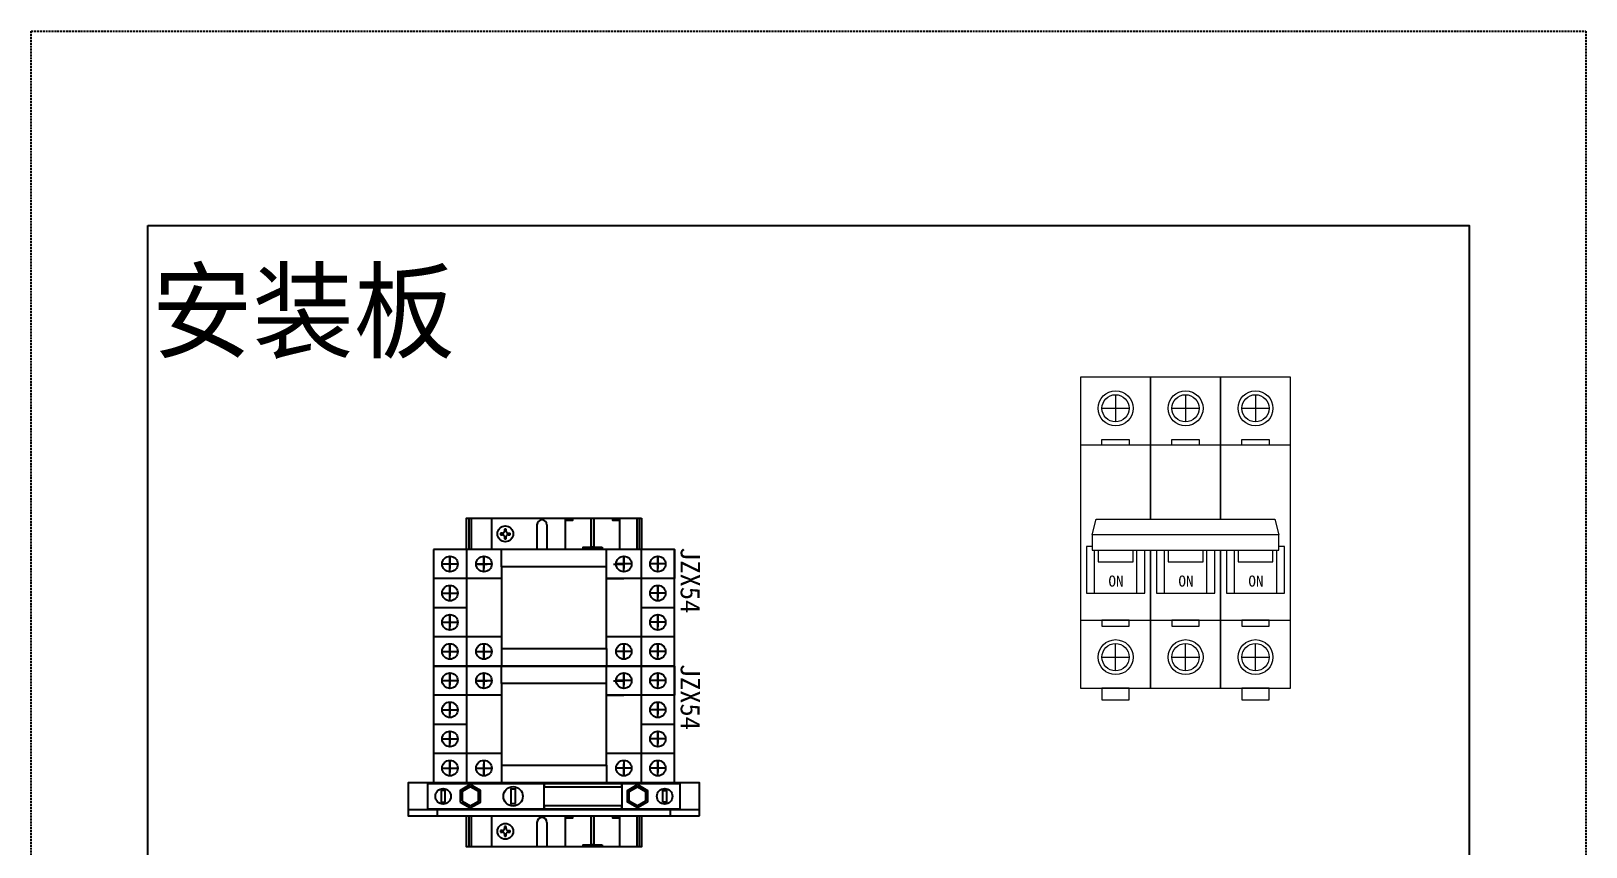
# Model space of a CAD drawing. Extents: x 412061 to 412461, y 365265 to 365765.
# Drawn here: x 412061.3 to 412461.3, y 365554.9 to 365764.7 of the extents above; entities that cross this region are included whole.
import ezdxf
from ezdxf.enums import TextEntityAlignment as Align

# ---------------------------------------------------------------- set-up
doc = ezdxf.new("R2010")
doc.units = 0
doc.header["$MEASUREMENT"] = 0
for name, pattern in [('ACAD_ISO02W100', [15, 12, -3]), ('DASHED', [0.75, 0.5, -0.25]), ('HIDDEN2', [4.7625, 3.175, -1.5875])]:
    doc.linetypes.add(name, pattern=pattern)
for name, color, linetype in [('DRAW', 123, 'Continuous'), ('Layer1', 7, 'Continuous'), ('布置图', 30, 'Continuous'), ('文字', 3, 'Continuous'), ('柜体', 130, 'Continuous')]:
    doc.layers.add(name, color=color, linetype=linetype)
doc.layers.add('细线', color=7, linetype='Continuous', lineweight=0)
doc.styles.add('正常', font='')
doc.styles.get('正常').set_extended_font_data('FangSong_GB2312')

# ---------------------------------------------------------------- blocks, each defined once
blk = doc.blocks.new('184342549124a00310-75b6-4cad-886f-8878d47ff508')
for points in [[(4.73, 137.5), (4.73, 138.1), (2.98, 138.1), (2.98, 137.5)], [(9.59, 130.65), (10.25, 130.65), (10.25, 138.1), (9.59, 138.1)], [(15.12, 138.1), (15.12, 137.5), (16.87, 137.5), (16.87, 138.1)], [(7.47, 130.65), (7.47, 130.1), (12.38, 130.1), (12.38, 130.65)], [(4.73, 61), (4.73, 61.6), (2.98, 61.6), (2.98, 61)], [(9.59, 54.15), (10.25, 54.15), (10.25, 61.6), (9.59, 61.6)], [(15.12, 61.6), (15.12, 61), (16.87, 61), (16.87, 61.6)], [(7.47, 54.15), (7.47, 53.6), (12.38, 53.6), (12.38, 54.15)]]:
    blk.add_hatch(color=7).paths.add_polyline_path(points)
at = {"color": 0}
for p, q in [((-21.94, 138.1), (-21.94, 130.1)), ((-21.34, 138.1), (-21.34, 130.1)), ((-16.05, 138.1), (-16.05, 130.1)), ((-4.38, 136.4), (-4.38, 130.1)), ((-1.81, 136.4), (-1.81, 130.1)), ((21.3, 138.1), (21.3, 130.1)), ((21.89, 138.1), (21.89, 130.1)), ((-21.94, 61.6), (-21.94, 53.6)), ((-21.34, 61.6), (-21.34, 53.6)), ((-16.05, 61.6), (-16.05, 53.6)), ((21.3, 61.6), (21.3, 53.6)), ((21.89, 61.6), (21.89, 53.6)), ((-4.38, 59.9), (-4.38, 53.6)), ((-1.81, 59.9), (-1.81, 53.6))]:
    blk.add_line(p, q, dxfattribs=at)
for points in [[(22.47, 138.1), (22.47, 130.1), (-22.53, 130.1), (-22.53, 138.1)], [(16.87, 138.1), (16.87, 130.1), (2.98, 130.1), (2.98, 138.1)], [(4.73, 138.1), (4.73, 137.5), (2.98, 137.5), (2.98, 138.1)], [(10.25, 138.1), (10.25, 130.65), (9.59, 130.65), (9.59, 138.1)], [(16.87, 138.1), (16.87, 137.5), (15.12, 137.5), (15.12, 138.1)], [(12.38, 130.65), (12.38, 130.1), (7.47, 130.1), (7.47, 130.65)], [(22.47, 61.6), (22.47, 53.6), (-22.53, 53.6), (-22.53, 61.6)], [(16.87, 61.6), (16.87, 53.6), (2.98, 53.6), (2.98, 61.6)], [(4.73, 61.6), (4.73, 61), (2.98, 61), (2.98, 61.6)], [(10.25, 61.6), (10.25, 54.15), (9.59, 54.15), (9.59, 61.6)], [(16.87, 61.6), (16.87, 61), (15.12, 61), (15.12, 61.6)], [(12.38, 54.15), (12.38, 53.6), (7.47, 53.6), (7.47, 54.15)]]:
    blk.add_lwpolyline(points, close=True, dxfattribs=at)
for centre in [(-3.1, 136.4), (-3.1, 59.9)]:
    blk.add_arc(centre, 1.28, 0, 180, dxfattribs=at)
at = {"layer": 'DRAW', "color": 7, "ltscale": 0.3}
for points in [[(37.47, 61.6), (37.47, 70.1), (-37.53, 70.1), (-37.53, 61.6)], [(-2.53, 63.35), (-2.53, 69.85), (-32.53, 69.85), (-32.53, 63.35)], [(-28.03, 65.1), (-28.03, 68.1), (-29.03, 68.1), (-29.03, 65.1)], [(-24.13, 65.1), (-21.53, 63.6), (-18.93, 65.1), (-18.93, 68.1), (-21.53, 69.6), (-24.13, 68.1)], [(-23.63, 65.39), (-21.53, 64.18), (-19.43, 65.39), (-19.43, 67.81), (-21.53, 69.02), (-23.63, 67.81)], [(-9.9, 64.73), (-9.9, 68.48), (-11.15, 68.48), (-11.15, 64.73)], [(17.47, 69.05), (17.47, 69.85), (-2.53, 69.85), (-2.53, 69.05)], [(32.47, 63.35), (32.47, 69.85), (17.47, 69.85), (17.47, 63.35)], [(24.07, 65.1), (21.47, 63.6), (18.87, 65.1), (18.87, 68.1), (21.47, 69.6), (24.07, 68.1)], [(23.57, 65.39), (21.47, 64.18), (19.37, 65.39), (19.37, 67.81), (21.47, 69.02), (23.57, 67.81)], [(27.97, 65.1), (27.97, 68.1), (28.97, 68.1), (28.97, 65.1)], [(17.47, 63.35), (17.47, 64.15), (-2.53, 64.15), (-2.53, 63.35)], [(37.47, 61.6), (37.47, 63.1), (-37.53, 63.1), (-37.53, 61.6)], [(29.97, 61.6), (29.97, 63.1), (-30.03, 63.1), (-30.03, 61.6)]]:
    blk.add_lwpolyline(points, close=True, dxfattribs=at)
for centre, radius in [((-28.53, 66.6), 2), ((-10.53, 66.6), 2.5), ((28.47, 66.6), 2)]:
    blk.add_circle(centre, radius, dxfattribs=at)
at = {"layer": 'Layer1', "color": 7, "lineweight": -3, "ltscale": 50}
for centre in [(-12.53, 134.1), (-12.53, 57.6)]:
    blk.add_circle(centre, 2.03, dxfattribs=at)
at = {"layer": '文字', "color": 7, "linetype": 'ACAD_ISO02W100'}
for p, q in [((-13.23, 134.29), (-13.78, 134.29)), ((-13.78, 134.29), (-13.78, 133.89)), ((-13.78, 133.89), (-13.23, 133.89)), ((-12.72, 135.31), (-12.72, 134.8)), ((-12.33, 135.31), (-12.72, 135.31)), ((-12.72, 133.39), (-12.72, 132.83)), ((-12.72, 132.83), (-12.33, 132.83)), ((-12.33, 134.8), (-12.33, 135.31)), ((-12.33, 132.83), (-12.33, 133.39)), ((-11.82, 134.29), (-11.3, 134.29)), ((-11.82, 133.89), (-11.3, 133.89)), ((-11.3, 133.89), (-11.3, 134.29)), ((-13.23, 57.79), (-13.78, 57.79)), ((-13.78, 57.79), (-13.78, 57.39)), ((-13.78, 57.39), (-13.23, 57.39)), ((-12.72, 58.81), (-12.72, 58.3)), ((-12.33, 58.81), (-12.72, 58.81)), ((-12.72, 56.89), (-12.72, 56.33)), ((-12.72, 56.33), (-12.33, 56.33)), ((-12.33, 58.3), (-12.33, 58.81)), ((-12.33, 56.33), (-12.33, 56.89)), ((-11.82, 57.79), (-11.3, 57.79)), ((-11.82, 57.39), (-11.3, 57.39)), ((-11.3, 57.39), (-11.3, 57.79))]:
    blk.add_line(p, q, dxfattribs=at)
for centre, start, end in [((-13.23, 134.8), 270, 0), ((-13.23, 133.39), 0, 90), ((-11.82, 134.8), 180, 270), ((-11.82, 133.39), 90, 180), ((-13.23, 58.3), 270, 0), ((-13.23, 56.89), 0, 90), ((-11.82, 58.3), 180, 270), ((-11.82, 56.89), 90, 180)]:
    blk.add_arc(centre, 0.509, start, end, dxfattribs=at)
at = {"layer": '柜体', "color": 3}
for p, q in [((-26.78, 128.35), (-26.78, 125.2)), ((-26.78, 124.35), (-26.78, 128.35)), ((-18.03, 124.35), (-18.03, 128.35)), ((-18.03, 128.35), (-18.03, 125.2)), ((17.97, 128.35), (17.97, 125.2)), ((17.97, 124.35), (17.97, 128.35)), ((26.72, 124.35), (26.72, 128.35)), ((26.72, 128.35), (26.72, 125.2)), ((-28.78, 126.35), (-24.78, 126.35)), ((19.97, 126.35), (15.97, 126.35)), ((28.72, 126.35), (24.72, 126.35)), ((-26.78, 116.85), (-26.78, 120.85)), ((-26.78, 120.85), (-26.78, 117.7)), ((26.72, 120.85), (26.72, 117.7)), ((26.72, 116.85), (26.72, 120.85)), ((-28.78, 118.85), (-24.78, 118.85)), ((28.72, 118.85), (24.72, 118.85)), ((-22.53, 115.1), (-31.03, 115.1)), ((-26.78, 113.35), (-26.78, 110.2)), ((-26.78, 109.35), (-26.78, 113.35)), ((26.72, 109.35), (26.72, 113.35)), ((26.72, 113.35), (26.72, 110.2)), ((-28.78, 111.35), (-24.78, 111.35)), ((28.72, 111.35), (24.72, 111.35)), ((-26.78, 101.85), (-26.78, 105.85)), ((-26.78, 105.85), (-26.78, 102.7)), ((-18.03, 105.85), (-18.03, 101.85)), ((-18.03, 101.85), (-18.03, 105)), ((17.97, 105.85), (17.97, 101.85)), ((17.97, 101.85), (17.97, 105)), ((26.72, 105.85), (26.72, 102.7)), ((26.72, 101.85), (26.72, 105.85)), ((-28.78, 103.85), (-24.78, 103.85)), ((19.97, 103.85), (15.97, 103.85)), ((28.72, 103.85), (24.72, 103.85)), ((-28.78, 96.35), (-24.78, 96.35)), ((-26.78, 98.35), (-26.78, 95.2)), ((-26.78, 94.35), (-26.78, 98.35)), ((-18.03, 94.35), (-18.03, 98.35)), ((-18.03, 98.35), (-18.03, 95.2)), ((19.97, 96.35), (15.97, 96.35)), ((17.97, 98.35), (17.97, 95.2)), ((17.97, 94.35), (17.97, 98.35)), ((28.72, 96.35), (24.72, 96.35)), ((26.72, 94.35), (26.72, 98.35)), ((26.72, 98.35), (26.72, 95.2)), ((-28.78, 88.85), (-24.78, 88.85)), ((-26.78, 86.85), (-26.78, 90.85)), ((-26.78, 90.85), (-26.78, 87.7)), ((28.72, 88.85), (24.72, 88.85)), ((26.72, 90.85), (26.72, 87.7)), ((26.72, 86.85), (26.72, 90.85)), ((-22.53, 85.1), (-31.03, 85.1)), ((-28.78, 81.35), (-24.78, 81.35)), ((-26.78, 83.35), (-26.78, 80.2)), ((-26.78, 79.35), (-26.78, 83.35)), ((28.72, 81.35), (24.72, 81.35)), ((26.72, 79.35), (26.72, 83.35)), ((26.72, 83.35), (26.72, 80.2)), ((-28.78, 73.85), (-24.78, 73.85)), ((-26.78, 71.85), (-26.78, 75.85)), ((-26.78, 75.85), (-26.78, 72.7)), ((-18.03, 75.85), (-18.03, 71.85)), ((-18.03, 71.85), (-18.03, 75)), ((19.97, 73.85), (15.97, 73.85)), ((17.97, 75.85), (17.97, 71.85)), ((17.97, 71.85), (17.97, 75)), ((28.72, 73.85), (24.72, 73.85)), ((26.72, 75.85), (26.72, 72.7)), ((26.72, 71.85), (26.72, 75.85))]:
    blk.add_line(p, q, dxfattribs=at)
at = {"layer": '柜体', "color": 1}
for p, q in [((-13.53, 125.6), (-13.53, 130.1)), ((13.47, 125.6), (13.47, 130.1)), ((30.97, 130.1), (30.97, 122.6)), ((-20.03, 126.35), (-16.03, 126.35)), ((-13.53, 122.6), (-31.03, 122.6)), ((13.47, 122.6), (17.97, 122.6)), ((30.97, 122.6), (13.47, 122.6)), ((30.97, 115.1), (22.47, 115.1)), ((-13.53, 107.6), (-31.03, 107.6)), ((-13.53, 104.6), (-13.53, 100.1)), ((30.97, 107.6), (13.47, 107.6)), ((13.47, 104.6), (13.47, 100.1)), ((-20.03, 103.85), (-16.03, 103.85)), ((-13.53, 95.6), (-13.53, 100.1)), ((13.47, 95.6), (13.47, 100.1)), ((30.97, 100.1), (30.97, 92.6)), ((-20.03, 96.35), (-16.03, 96.35)), ((-13.53, 92.6), (-31.03, 92.6)), ((13.47, 92.6), (17.97, 92.6)), ((30.97, 92.6), (13.47, 92.6)), ((30.97, 85.1), (22.47, 85.1)), ((-13.53, 77.6), (-31.03, 77.6)), ((30.97, 77.6), (13.47, 77.6)), ((-20.03, 73.85), (-16.03, 73.85)), ((-13.53, 74.6), (-13.53, 70.1)), ((13.47, 74.6), (13.47, 70.1))]:
    blk.add_line(p, q, dxfattribs=at)
at = {"layer": '柜体'}
for p, q in [((-17.19, 126.2), (-19.67, 126.2)), ((17.76, 126.2), (15.28, 126.2)), ((-17.19, 96.2), (-19.67, 96.2)), ((17.76, 96.2), (15.28, 96.2))]:
    blk.add_line(p, q, dxfattribs=at)
at = {"layer": '柜体', "color": 1}
for points in [[(-31.03, 130.1), (-31.03, 100.1), (30.97, 100.1), (30.97, 130.1)], [(-22.53, 130.1), (-22.53, 100.1), (22.47, 100.1), (22.47, 130.1)], [(-31.03, 100.1), (-31.03, 70.1), (30.97, 70.1), (30.97, 100.1)], [(-22.53, 100.1), (-22.53, 70.1), (22.47, 70.1), (22.47, 100.1)]]:
    blk.add_lwpolyline(points, close=True, dxfattribs=at)
at = {"layer": '柜体', "color": 3}
for points in [[(-13.53, 125.6), (-13.53, 104.6), (13.47, 104.6), (13.47, 125.6)], [(-13.53, 95.6), (-13.53, 74.6), (13.47, 74.6), (13.47, 95.6)]]:
    blk.add_lwpolyline(points, close=True, dxfattribs=at)
for centre in [(-26.78, 126.35), (17.97, 126.35), (26.72, 126.35), (-26.78, 118.85), (26.72, 118.85), (-26.78, 111.35), (26.72, 111.35), (-26.78, 103.85), (17.97, 103.85), (26.72, 103.85), (-26.78, 96.35), (17.97, 96.35), (26.72, 96.35), (-26.78, 88.85), (26.72, 88.85), (-26.78, 81.35), (26.72, 81.35), (-26.78, 73.85), (17.97, 73.85), (26.72, 73.85)]:
    blk.add_circle(centre, 2, dxfattribs=at)
at = {"layer": '柜体', "color": 1}
for centre in [(-18.03, 126.35), (-18.03, 103.85), (-18.03, 96.35), (-18.03, 73.85)]:
    blk.add_circle(centre, 2, dxfattribs=at)
at = {"layer": '柜体', "color": 3, "linetype": 'HIDDEN2'}
for p in [(32.58, 130.69), (32.58, 100.69)]:
    blk.add_text('JZX54', height=5, rotation=270, dxfattribs=at).set_placement(p)
blk = doc.blocks.new('Manufacturer光辉PartName微型断路器Series3PShellFrameLimitingCurrentRemarkPartTypeMinCurrent1MaxCurrent63Poles3PMinPower0MaxPower0LibType2DelFlgfalseUpdateDate')
at = {"layer": '细线'}
for p, q in [((-21.5, 32), (-14.5, 32)), ((-18, 35.5), (-18, 28.5)), ((-3.5, 32), (3.5, 32)), ((0, 35.5), (0, 28.5)), ((14.5, 32), (21.5, 32)), ((18, 35.5), (18, 28.5)), ((-21.5, -32), (-14.5, -32)), ((-18, -35.5), (-18, -28.5)), ((-3.5, -32), (3.5, -32)), ((0, -35.5), (0, -28.5)), ((14.5, -32), (21.5, -32)), ((18, -35.5), (18, -28.5))]:
    blk.add_line(p, q, dxfattribs=at)
for points in [[(-9, 3.5), (-9, 40), (-27, 40), (-27, -40), (-9, -40), (-9, -4.5)], [(9, 3.5), (9, 40), (-9, 40), (-9, 3.5)], [(9, -4.5), (9, -40), (27, -40), (27, 40), (9, 40), (9, 3.5)], [(-9, 3.5), (-9, 22.5), (-27, 22.5), (-27, -22.5), (-9, -22.5), (-9, -4.5)], [(9, 3.5), (9, 22.5), (-9, 22.5), (-9, 3.5)], [(9, -4.5), (9, -22.5), (27, -22.5), (27, 22.5), (9, 22.5), (9, 3.5)], [(-24, -3.5), (-25.5, -3.5), (-25.5, -15.5), (-10.5, -15.5), (-10.5, -4.5)], [(10.5, -4.5), (10.5, -15.5), (25.5, -15.5), (25.5, -3.5), (24, -3.5)], [(-23.5, -4.5), (-23.5, -15.5), (-12.5, -15.5), (-12.5, -4.5)], [(-22.5, -4.5), (-22.5, -7.5), (-13.5, -7.5), (-13.5, -4.5)], [(-9, -4.5), (-9, -40), (9, -40), (9, -4.5)], [(-9, -4.5), (-9, -22.5), (9, -22.5), (9, -4.5)], [(-7.5, -4.5), (-7.5, -15.5), (7.5, -15.5), (7.5, -4.5)], [(-5.5, -4.5), (-5.5, -15.5), (5.5, -15.5), (5.5, -4.5)], [(-4.5, -4.5), (-4.5, -7.5), (4.5, -7.5), (4.5, -4.5)], [(12.5, -4.5), (12.5, -15.5), (23.5, -15.5), (23.5, -4.5)], [(13.5, -4.5), (13.5, -7.5), (22.5, -7.5), (22.5, -4.5)]]:
    blk.add_lwpolyline(points, dxfattribs=at)
for points in [[(-21.5, 24), (-14.5, 24), (-14.5, 22.5), (-21.5, 22.5)], [(-3.5, 24), (3.5, 24), (3.5, 22.5), (-3.5, 22.5)], [(14.5, 24), (21.5, 24), (21.5, 22.5), (14.5, 22.5)], [(24, -0.5), (-24, -0.5), (-23, 3.5), (23, 3.5)], [(-24, -4.5), (24, -4.5), (24, -0.5), (-24, -0.5)], [(-21.5, -24), (-14.5, -24), (-14.5, -22.5), (-21.5, -22.5)], [(-3.5, -24), (3.5, -24), (3.5, -22.5), (-3.5, -22.5)], [(14.5, -24), (21.5, -24), (21.5, -22.5), (14.5, -22.5)], [(-21.5, -43), (-14.5, -43), (-14.5, -40), (-21.5, -40)], [(14.5, -43), (21.5, -43), (21.5, -40), (14.5, -40)]]:
    blk.add_lwpolyline(points, close=True, dxfattribs=at)
for centre, radius in [((-18, 32), 4.5), ((0, 32), 4.5), ((18, 32), 4.5), ((-18, 32), 3.5), ((0, 32), 3.5), ((18, 32), 3.5), ((-18, -32), 4.5), ((0, -32), 4.5), ((18, -32), 4.5), ((-18, -32), 3.5), ((0, -32), 3.5), ((18, -32), 3.5)]:
    blk.add_circle(centre, radius, dxfattribs=at)
at = {"layer": '细线', "color": 2, "lineweight": 15, "style": '正常'}
for p in [(-19.83, -13.86), (-1.83, -13.86), (16.17, -13.86)]:
    blk.add_text('ON', height=2.851, dxfattribs=at).set_placement(p)

msp = doc.modelspace()

# ---------------------------------------------------------------- linework, layer by layer
at = {"color": 2}
msp.add_lwpolyline([(412091.28, 365714.73), (412431.28, 365714.73), (412431.28, 365314.73), (412091.28, 365314.73)], close=True, dxfattribs=at)
at = {"layer": '布置图', "linetype": 'DASHED'}
msp.add_lwpolyline([(412061.28, 365764.73), (412461.28, 365764.73), (412461.28, 365264.73), (412061.28, 365264.73)], close=True, dxfattribs=at)

# ---------------------------------------------------------------- block references
for name, p in [('Manufacturer光辉PartName微型断路器Series3PShellFrameLimitingCurrentRemarkPartTypeMinCurrent1MaxCurrent63Poles3PMinPower0MaxPower0LibType2DelFlgfalseUpdateDate', (412358.28, 365635.73)), ('184342549124a00310-75b6-4cad-886f-8878d47ff508', (412195.81, 365501.34))]:
    msp.add_blockref(name, p)

# ---------------------------------------------------------------- texts
at = {"color": 0}
msp.add_text('安装板', height=20, dxfattribs=at).set_placement((412092.28, 365692.73), align=Align.MIDDLE_LEFT)

doc.saveas('drawing.dxf')
